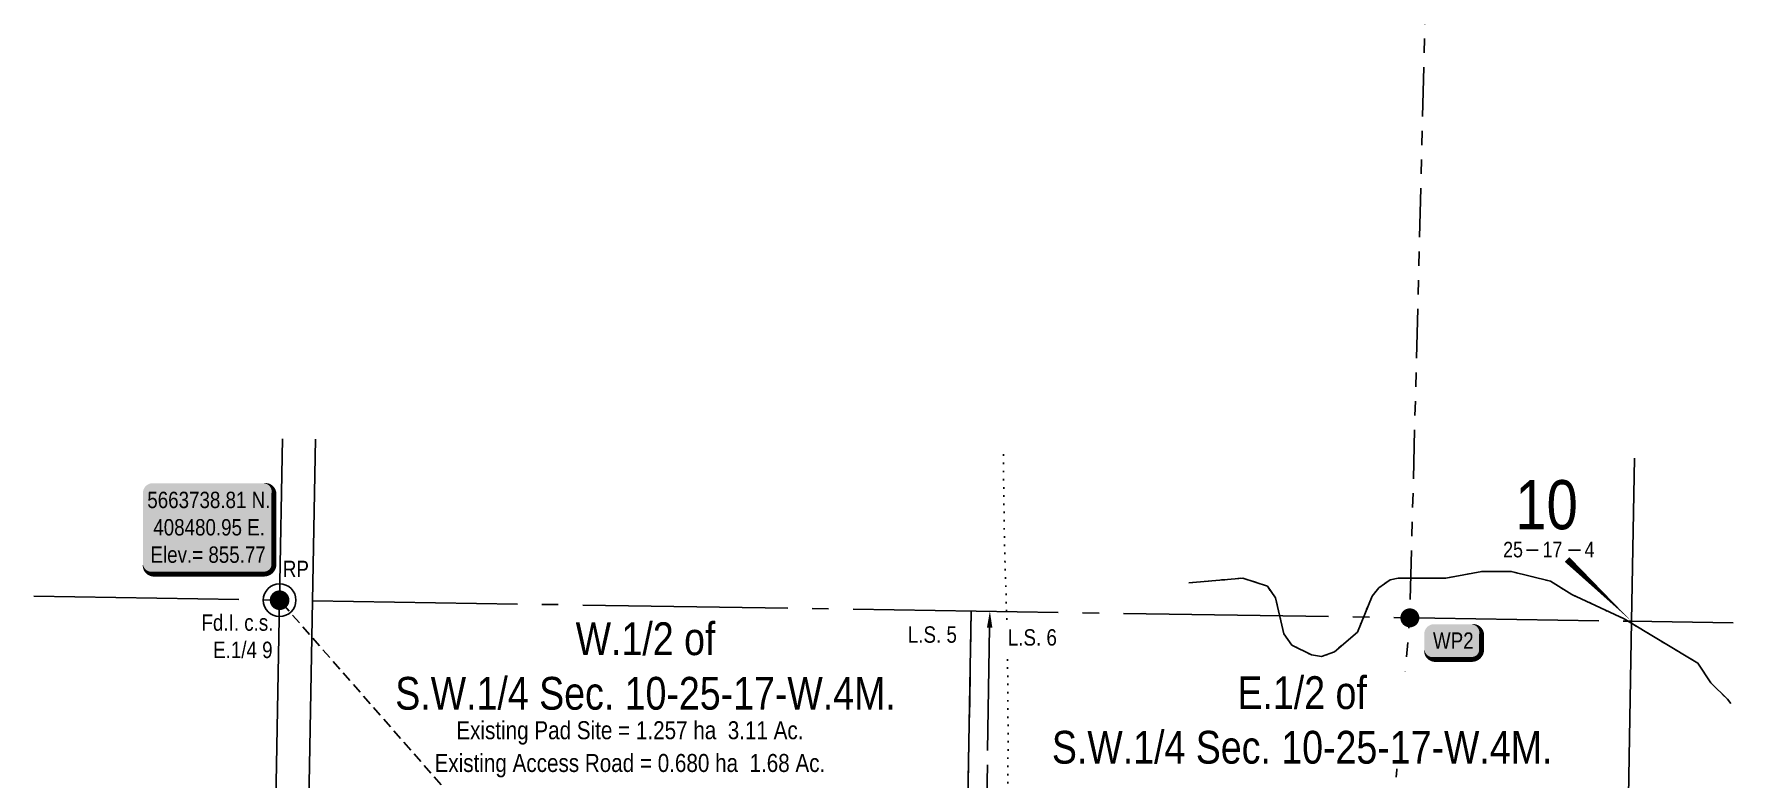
# Model space of a CAD drawing. Extents: x 404739 to 410739, y 5662630 to 5665562.
# Drawn here: x 408331 to 409368, y 5663630 to 5664084 of the extents above; entities that cross this region are included whole.
import ezdxf
from ezdxf.enums import TextEntityAlignment as Align

# ---------------------------------------------------------------- set-up
doc = ezdxf.new("R2010")
doc.units = 0
doc.header["$LTSCALE"] = 5
for name, pattern in [('foc-COORDS', [16.75, 15, -1.75]), ('foc-DOT', [1, 0.2, -0.8]), ('foc-DRILLPATH', [14.75, 6, -1.75, 1.75, -1.75, 1.75, -1.75]), ('foc-LSD', [8, 5, -3]), ('foc-QUARTERLINE', [33, 25, -3, 2, -3]), ('foc-TIELINE', [1.875, 1.25, -0.625]), ('foc-WHEELTRACKS', [2, 0.4, -1.6])]:
    doc.linetypes.add(name, pattern=pattern)
for name, color, linetype in [('10', 1, 'Continuous'), ('35', 37, 'Continuous'), ('9', 3, 'Continuous'), ('ABADATA-DRILL', 8, 'foc-DOT'), ('AS-OWNER', 7, 'Continuous'), ('C-SYMBOL', 7, 'Continuous'), ('DETAIL-T', 7, 'Continuous'), ('L-AREAREQUIRED', 7, 'Continuous'), ('L-AREAWORK', 5, 'Continuous'), ('L-MON', 1, 'Continuous'), ('L-SEC', 7, 'Continuous'), ('L-SECLBL', 7, 'Continuous'), ('L-SECQ', 8, 'foc-QUARTERLINE'), ('L-SECTION-LSD', 7, 'foc-LSD'), ('L-TIE', 7, 'foc-TIELINE'), ('L-TITLEDB', 4, 'Continuous'), ('P-OFFSETS', 7, 'foc-COORDS'), ('P-PDRILLPATH', 12, 'foc-DRILLPATH'), ('T-WATER-P3', 160, 'foc-WHEELTRACKS')]:
    doc.layers.add(name, color=color, linetype=linetype)
doc.styles.add('100L', font='ARIALN.TTF', dxfattribs={"height": 11})
doc.styles.add('175L', font='ARIALN.TTF', dxfattribs={"height": 20})
doc.styles.add('80', font='ARIALN.TTF', dxfattribs={"height": 10})
doc.styles.add('80CG', font='ARIALN.TTF', dxfattribs={"height": 10})
doc.styles.add('80L', font='ARIALN.TTF', dxfattribs={"height": 10})
doc.styles.add('foc-LtypeFont', font='ARIALN.TTF', dxfattribs={"height": 7.35})
doc.styles.add('SIMPLEX', font='ARIALN.TTF')
doc.linetypes.add('foc-TOPO-flowdirection-NOLINE', pattern='A,0,[">",foc-LtypeFont,S=0.3,R=0,X=0,Y=-0.945],-20,[">",foc-LtypeFont,S=0.3,R=0,X=0,Y=-0.945],0', length=20)
doc.dimstyles.new('CG2011', dxfattribs={"dimscale": 5, "dimtxt": 9, "dimasz": 2, "dimexe": 0.2, "dimexo": 0.0625, "dimgap": 0.5, "dimtad": 0, "dimtih": 1, "dimtoh": 1, "dimzin": 0, "dimdsep": 46, "dimtxsty": '80CG', "dimcen": 0.1, "dimse1": 1, "dimse2": 1, "dimclrd": 256, "dimclrt": 256, "dimaunit": 1, "dimadec": 4, "dimazin": 0, "dimtfac": 0.06, "dimtofl": 0, "dimtmove": 0, "dimatfit": 1, "dimfxl": 0.2, "dimtolj": 1, "dimtzin": 0, "dimlwd": -1, "dimarcsym": 0})

# ---------------------------------------------------------------- blocks, each defined once
blk = doc.blocks.new('fdia')
at = {"color": 255, "const_width": 1}
blk.add_lwpolyline([(-0.5, 0, 1), (0.5, 0, 1)], format="xyb", close=True, dxfattribs=at)
blk = doc.blocks.new('Fdiaa')
blk.add_blockref('fdia', (0, 0))
blk = doc.blocks.new('fdib')
at = {"color": 1, "const_width": 1.6}
blk.add_lwpolyline([(-0.4, 0, 1), (0.4, 0, 1)], format="xyb", close=True, dxfattribs=at)
at = {"color": 1}
blk.add_circle((0, 0), 0.8, dxfattribs=at)
blk = doc.blocks.new('Fdibb')
blk.add_blockref('fdib', (0, 0))
blk = doc.blocks.new('fdicc')
for name in ['Fdibb', 'Fdiaa']:
    blk.add_blockref(name, (0, 0))
blk = doc.blocks.new('FDI')
blk.add_blockref('fdicc', (0, 0))
blk = doc.blocks.new('L-SECLBL')
at = {"layer": '9', "color": 7}
for p, q in [((-5.1, -27.8), (-12.3, -27.8)), ((20.7, -27.8), (13.5, -27.8))]:
    blk.add_line(p, q, dxfattribs=at)
at = {"layer": '10', "color": 2, "style": 'SIMPLEX'}
blk.add_attdef('SEC', text='', height=30, dxfattribs=at).set_placement((0, 0), align=Align.MIDDLE)
at = {"layer": '10', "color": 5, "style": '80L'}
blk.add_attdef('TWP', text='', height=9.5, dxfattribs=at).set_placement((-14.4, -27.4), align=Align.MIDDLE_RIGHT)
blk.add_attdef('RGE', text='', height=9.5, dxfattribs=at).set_placement((3.6, -27.4), align=Align.MIDDLE_CENTER)
blk.add_attdef('MER', text='', height=9.5, dxfattribs=at).set_placement((23.2, -27.4), align=Align.MIDDLE_LEFT)
blk = doc.blocks.new('*U499')
h = blk.add_hatch(color=254)
edge = h.paths.add_edge_path()
edge.add_line((-34, -28.5), (34, -28.5))
edge.add_arc((34, -22.5), 6, 270, 360)
edge.add_line((40, -22.5), (40, 21))
edge.add_arc((34, 21), 6, 0, 90)
edge.add_line((34, 27), (-34, 27))
edge.add_arc((-34, 21), 6, 90, 180)
edge.add_line((-40, 21), (-40, -22.5))
edge.add_arc((-34, -22.5), 6, 180, 270)
at = {"color": 1, "flags": 128}
blk.add_lwpolyline([(-34, -28.5, 3, 3, 0), (34, -28.5, 3, 3, 0.414214), (40, -22.5, 3, 3, 0), (40, 21, 3, 0, 0.414214), (34, 27, 0, 0, 0), (-34, 27, 0, 0, 0.414214), (-40, 21, 0, 0, 0), (-40, -22.5, 0, 3, 0.414214)], format="xyseb", close=True, dxfattribs=at)
blk.add_lwpolyline([(-3.5, -18.7, 0, 10, 0), (0, 0, 5, 5, 0)], format="xyseb", dxfattribs=at)
at = {"color": 1, "style": '80'}
blk.add_attdef('ENTER_TEXT_001', (-36, -5), '', height=10, dxfattribs=at)
blk = doc.blocks.new('*U500')
at = {"layer": '35', "color": 3}
blk.add_circle((0, 0), 10, dxfattribs=at)
at = {"layer": '35', "color": 3, "style": '80'}
blk.add_attdef('RP_001', (2, 14.1), '', height=10, dxfattribs=at)
blk = doc.blocks.new('*D548')
at = {"layer": 'P-OFFSETS', "transparency": 16777216}
for p, q in [((408914.2, 5663722.1), (408911.3, 5663535.8)), ((408907.1, 5663262.5), (408910, 5663448.8))]:
    blk.add_line(p, q, dxfattribs=at)
for points in [[(408912.6, 5663722.1), (408915.9, 5663722.1), (408914.4, 5663732.1)], [(408905.4, 5663262.5), (408908.8, 5663262.4), (408907, 5663252.5)]]:
    blk.add_solid(points, dxfattribs=at)
at = {"layer": 'P-OFFSETS', "transparency": 16777216, "insert": (408910.7, 5663492.3), "char_height": 10, "attachment_point": 5, "rotation": 90, "style": '80CG', "bg_fill": 3, "box_fill_scale": 1.1, "bg_fill_color": 256, "bg_fill_true_color": 13158600, "bg_fill_transparency": 0}
blk.add_mtext('\\A1;{\\H1.2x;479.7 S. calc.}', dxfattribs=at)
blk = doc.blocks.new('plbh')
at = {"layer": 'L-MON'}
h = blk.add_hatch(color=255, dxfattribs=at)
h.dxf.hatch_style = 1
edge = h.paths.add_edge_path()
edge.add_arc((0, 0), 1.16, 0, 360)
h = blk.add_hatch(color=256, dxfattribs=at)
h.dxf.hatch_style = 1
h.paths.add_polyline_path([(-0.96, 0, 1), (0.96, 0, 1)])
h.paths.add_polyline_path([(0.91, 0, -1), (-0.91, 0, -1)], flags=16)
h.paths.add_polyline_path([(0.45, 0, -1), (-0.45, 0, -1)], flags=0)
h = blk.add_hatch(color=256, dxfattribs=at)
h.dxf.hatch_style = 1
h.paths.add_polyline_path([(-0.45, 0, 1), (0.45, 0, 1)])
h.paths.add_polyline_path([(0.4, 0, -1), (-0.4, 0, -1)], flags=16)
at = {"layer": 'L-MON', "color": 240}
for radius in [0.96, 0.91, 0.45, 0.4]:
    blk.add_circle((0, 0), radius, dxfattribs=at)
blk = doc.blocks.new('*U560')
h = blk.add_hatch(color=59)
edge = h.paths.add_edge_path()
edge.add_line((-11.5, -11.5), (11.5, -11.5))
edge.add_arc((11.5, -5.5), 6, 270, 360)
edge.add_line((17.5, -5.5), (17.5, 4))
edge.add_arc((11.5, 4), 6, 0, 90)
edge.add_line((11.5, 10), (-11.5, 10))
edge.add_arc((-11.5, 4), 6, 90, 180)
edge.add_line((-17.5, 4), (-17.5, -5.5))
edge.add_arc((-11.5, -5.5), 6, 180, 270)
at = {"color": 1, "flags": 128}
blk.add_lwpolyline([(-11.5, -11.5, 3, 3, 0), (11.5, -11.5, 3, 3, 0.414214), (17.5, -5.5, 3, 3, 0), (17.5, 4, 3, 0, 0.414214), (11.5, 10, 0, 0, 0), (-11.5, 10, 0, 0, 0.414214), (-17.5, 4, 0, 0, 0), (-17.5, -5.5, 0, 3, 0.414214)], format="xyseb", close=True, dxfattribs=at)
blk.add_lwpolyline([(-15.6, -9.1, 0, 7.5, 0), (0, 0, 0, 0, 0)], format="xyseb", dxfattribs=at)
at = {"color": 1, "style": '80'}
blk.add_attdef('ENTER_TEXT_001', (-36, -5), '', height=10, dxfattribs=at)

msp = doc.modelspace()

# ---------------------------------------------------------------- linework, layer by layer
at = {"layer": 'ABADATA-DRILL', "flags": 128}
msp.add_lwpolyline([(408894.057, 5663298.242), (408894.057, 5663298.242), (408894.057, 5663298.242), (408894.048, 5663298.292), (408893.966, 5663299.904), (408894.452, 5663301.935), (408895.52, 5663303.507), (408896.458, 5663303.92), (408896.608, 5663303.368), (408896.538, 5663303.379), (408896.18, 5663302.895), (408895.837, 5663302.161), (408895.623, 5663301.395), (408895.409, 5663300.588), (408895.341, 5663300.149), (408895.418, 5663299.988), (408895.417, 5663299.938), (408895.436, 5663299.878), (408895.475, 5663299.837), (408895.476, 5663299.857), (408895.423, 5663300.258), (408895.334, 5663301.44), (408895.304, 5663303.131), (408895.242, 5663305.322), (408895.194, 5663308.253), (408895.167, 5663311.784), (408895.023, 5663315.528), (408894.788, 5663319.782), (408894.663, 5663324.575), (408894.739, 5663330.035), (408894.975, 5663336.031), (408895.352, 5663342.616), (408896.015, 5663350.125), (408896.879, 5663358.251), (408897.673, 5663366.989), (408898.586, 5663376.194), (408899.891, 5663386.082), (408901.393, 5663396.327), (408903.163, 5663407.078), (408905.021, 5663418.257), (408906.697, 5663429.899), (408908.175, 5663441.645), (408909.522, 5663453.903), (408910.746, 5663466.003), (408912.087, 5663478.471), (408913.619, 5663491.046), (408915.196, 5663503.85), (408916.773, 5663516.664), (408918.387, 5663529.868), (408919.554, 5663540.429), (408921.125, 5663556.344), (408922.413, 5663570.323), (408923.503, 5663583.366), (408924.411, 5663596.782), (408925.004, 5663609.963), (408925.267, 5663623.111), (408925.388, 5663636.221), (408925.485, 5663649.021), (408925.486, 5663662.093), (408925.404, 5663675.016), (408925.317, 5663688.19), (408925.202, 5663701.444), (408924.995, 5663714.63), (408924.693, 5663727.517), (408924.316, 5663740.726), (408923.878, 5663753.856), (408923.484, 5663767.185), (408923.237, 5663780.351), (408923.06, 5663793.566), (408922.853, 5663806.742), (408922.648, 5663819.988), (408922.643, 5663831.012)], dxfattribs=at)
at = {"layer": 'L-SEC'}
for p, q in [((408480.948, 5663738.806), (408482.78, 5663837.344)), ((408501.053, 5663738.439), (408502.886, 5663837.055))]:
    msp.add_line(p, q, dxfattribs=at)
at = {"layer": 'L-SEC', "flags": 128}
for points in [[(408466.305, 5662935.558), (408480.948, 5663738.806)], [(408486.41, 5662935.191), (408501.053, 5663738.439)]]:
    msp.add_lwpolyline(points, dxfattribs=at)
at = {"layer": 'L-SECLBL', "color": 5, "flags": 128}
msp.add_lwpolyline([(409305.978, 5663725.946, 0, 3.998, 0), (409266.642, 5663763.663, 0, 0, 0)], format="xyseb", dxfattribs=at)
at = {"layer": 'L-SECQ'}
for p, q in [((409307.687, 5663825.468), (409305.978, 5663725.946)), ((408331.065, 5663741.312), (408480.948, 5663738.806)), ((408501.053, 5663738.439), (409305.978, 5663725.946)), ((409305.978, 5663725.946), (409292.211, 5662924.195)), ((409305.978, 5663725.946), (409367.906, 5663724.985))]:
    msp.add_line(p, q, dxfattribs=at)
at = {"layer": 'L-SECTION-LSD'}
msp.add_line((408903.022, 5663732.2), (408888.787, 5662929.701), dxfattribs=at)
at = {"layer": 'L-TIE', "flags": 128}
msp.add_lwpolyline([(408814.052, 5663358.113), (408480.948, 5663738.806)], dxfattribs=at)
at = {"layer": 'L-TITLEDB', "flags": 128}
msp.add_lwpolyline([(408888.787, 5662929.701), (408903.022, 5663732.2)], dxfattribs=at)
at = {"layer": 'T-WATER-P3', "flags": 128}
msp.add_lwpolyline([(409035.781, 5663749.359), (409068.748, 5663752.353), (409083.732, 5663747.357), (409088.727, 5663740.365), (409093.722, 5663718.385), (409098.716, 5663711.392), (409110.704, 5663705.397), (409116.698, 5663704.399), (409124.69, 5663707.394), (409138.676, 5663719.383), (409147.668, 5663741.361), (409151.664, 5663746.355), (409158.657, 5663751.349), (409163.652, 5663752.349), (409192.623, 5663752.347), (409214.601, 5663756.342), (409232.583, 5663756.341), (409256.559, 5663750.346), (409269.546, 5663742.353), (409301.513, 5663727.366), (409346.467, 5663700.39), (409354.459, 5663688.401), (409364.449, 5663678.41), (409366.599, 5663675.74)], dxfattribs=at)
at = {"layer": 'T-WATER-P3', "linetype": 'foc-TOPO-flowdirection-NOLINE', "flags": 128}
msp.add_lwpolyline([(409035.781, 5663749.359), (409068.748, 5663752.353), (409083.732, 5663747.357), (409088.727, 5663740.365), (409093.722, 5663718.385), (409098.716, 5663711.392), (409110.704, 5663705.397), (409116.698, 5663704.399), (409124.69, 5663707.394), (409138.676, 5663719.383), (409147.668, 5663741.361), (409151.664, 5663746.355), (409158.657, 5663751.349), (409163.652, 5663752.349), (409192.623, 5663752.347), (409214.601, 5663756.342), (409232.583, 5663756.341), (409256.559, 5663750.346), (409269.546, 5663742.353), (409301.513, 5663727.366), (409346.467, 5663700.39), (409354.459, 5663688.401), (409364.449, 5663678.41), (409366.599, 5663675.74)], dxfattribs=at)

# ---------------------------------------------------------------- block references
at = {"layer": 'AS-OWNER'}
ref = msp.add_blockref('*U560', (409196.983, 5663714.176), dxfattribs=at)
ref.add_attrib('ENTER_TEXT_001', 'WP2', (409184.797, 5663709.156), dxfattribs={"layer": '0', "color": 1, "height": 10, "style": '80'})
at = {"layer": 'DETAIL-T', "color": 5}
ref = msp.add_blockref('*U499', (408437.523, 5663783.26), dxfattribs=dict(at, xscale=0.99956877, yscale=0.99956877, zscale=0.99956877))
ref.add_attrib('ENTER_TEXT_001', '5663738.81 N.', (408400.22, 5663795.028), dxfattribs={"layer": '0', "color": 1, "height": 9.99569, "style": '80'})
ref.add_attrib('ENTER_TEXT_002', '408480.95 E.', (408403.881, 5663778.327), dxfattribs={"layer": '0', "color": 1, "height": 9.99569, "style": '80'})
ref.add_attrib('ENTER_TEXT_003', 'Elev.= 855.77', (408402.163, 5663761.627), dxfattribs={"layer": '0', "color": 1, "height": 9.99569, "style": '80'})
at = {"layer": 'L-MON', "color": 5}
msp.add_blockref('*U500', (408480.948, 5663738.806), dxfattribs=at).add_auto_attribs({'RP_001': 'RP'})
at = {"layer": 'L-MON', "color": 5, "xscale": 5.000000000000059, "yscale": 5.000000000000059, "zscale": 5.000000000000059}
msp.add_blockref('FDI', (408480.948, 5663738.806), dxfattribs=at)
at = {"layer": 'L-MON', "xscale": 4.997843850000012, "yscale": 4.997843850000012, "zscale": 4.997843850000012}
msp.add_blockref('plbh', (409170.689, 5663728.044), dxfattribs=at)
at = {"layer": 'L-SECLBL', "color": 5, "xscale": 0.99956877, "yscale": 0.99956877, "zscale": 0.99956877}
msp.add_blockref('L-SECLBL', (409254.112, 5663797.116), dxfattribs=at).add_auto_attribs({'SEC': '10', 'TWP': '25', 'RGE': '17', 'MER': '4'})

# ---------------------------------------------------------------- texts
at = {"layer": 'C-SYMBOL', "color": 3, "insert": (408704.26, 5663725.311), "char_height": 19.99138, "width": 303.72518, "attachment_point": 2, "style": '175L'}
msp.add_mtext('W.1/2 of \\PS.W.1/4 Sec. 10-25-17-W.4M.', dxfattribs=at)
at = {"layer": 'L-AREAREQUIRED', "color": 5, "style": '100L'}
msp.add_text('Existing Pad Site = 1.257 ha  3.11 Ac.', height=10.99526, dxfattribs=at).set_placement((408694.739, 5663650.667), align=Align.BOTTOM_CENTER)
at = {"layer": 'L-AREAWORK', "color": 5, "style": '100L'}
msp.add_text('Existing Access Road = 0.680 ha  1.68 Ac.', height=10.99526, dxfattribs=at).set_placement((408694.739, 5663630.675), align=Align.BOTTOM_CENTER)
at = {"layer": 'L-MON', "insert": (408432.197, 5663730.167), "char_height": 9.99569, "attachment_point": 1, "style": '80L'}
msp.add_mtext_dynamic_manual_height_columns('\\pi1.0799;Fd.I. c.s.\\P\\pi8.1914;E.1/4 9', width=43.06044, gutter_width=50, heights=[0], dxfattribs=at)

# ---------------------------------------------------------------- next in the draw order: texts
at = {"layer": 'L-SECTION-LSD', "attachment_point": 1, "style": '100L', "bg_fill": 3, "box_fill_scale": 1.5, "bg_fill_color": 256, "bg_fill_transparency": 0}
for s, width, insert, char_height in [('\\pi1.7709;L.S. 5', 30.40114, (408862.575, 5663722.862), 9.99569), ('L.S. 6', 30.48313, (408925.362, 5663721.106), 9.9957)]:
    msp.add_mtext_dynamic_manual_height_columns(s, width=width, gutter_width=55, heights=[0], dxfattribs=dict(at, insert=insert, char_height=char_height))

# ---------------------------------------------------------------- next in the draw order: dimensions: what is measured, and where the dimension line sits
at = {"layer": 'P-OFFSETS'}
dim = msp.add_aligned_dim(p1=(408906.951, 5663252.464), p2=(408914.386, 5663732.087), distance=0, text='{\\H1.2x;479.7 S. calc.}', dimstyle='CG2011', override={"dimtfill": 1}, dxfattribs=at)
dim.commit()
dim.dimension.update_dxf_attribs({"geometry": '*D548', "text_midpoint": (408910.668, 5663492.276), "text_rotation": 90})

# ---------------------------------------------------------------- next in the draw order: linework, layer by layer
at = {"layer": 'P-PDRILLPATH', "flags": 128}
msp.add_lwpolyline([(408906.951, 5663252.464), (409129.019, 5663306.838), (409136.38, 5663326.714), (409170.689, 5663728.044), (409180.875, 5664130.384), (409188.056, 5664532.148), (409188.328, 5664716.201), (409147.579, 5664954.716), (408927.807, 5665132.851), (408723.031, 5665254.787)], dxfattribs=at)

# ---------------------------------------------------------------- next in the draw order: texts
at = {"layer": 'C-SYMBOL', "color": 3, "insert": (409104.963, 5663692.395), "char_height": 19.99138, "width": 303.72518, "attachment_point": 2, "style": '175L', "bg_fill": 3, "box_fill_scale": 1.15, "bg_fill_color": 256, "bg_fill_true_color": 256, "bg_fill_transparency": 0}
msp.add_mtext('E.1/2 of \\PS.W.1/4 Sec. 10-25-17-W.4M.', dxfattribs=at)

doc.saveas('drawing.dxf')
